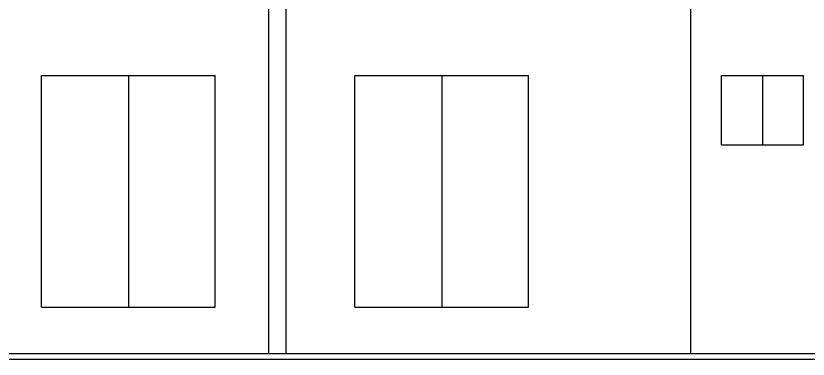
# Model space of a CAD drawing. Extents: x 10 to 180, y 167 to 221.
# Drawn here: x 145.06 to 151.9, y 169.63 to 172.59 of the extents above; entities that cross this region are included whole.
import ezdxf

# ---------------------------------------------------------------- set-up
doc = ezdxf.new("R2010")
doc.units = 0
for name, color, linetype in [('ESQUADRIAS', 1, 'CONTINUOUS'), ('LOU', 7, 'CONTINUOUS'), ('PAREDES', 5, 'CONTINUOUS')]:
    doc.layers.add(name, color=color, linetype=linetype)

msp = doc.modelspace()

# ---------------------------------------------------------------- linework, layer by layer
at = {"layer": 'ESQUADRIAS'}
for p, q in [((145.28345901, 170.07850231), (145.28345901, 172.07850231)), ((145.28345901, 172.07850231), (146.78345901, 172.07850231)), ((146.03345901, 172.07850231), (146.03345901, 170.07850231)), ((146.78345901, 170.07850231), (146.78345901, 172.07850231)), ((147.98989299, 170.07850231), (147.98989299, 172.07850231)), ((147.98989299, 172.07850231), (149.48989299, 172.07850231)), ((148.73989299, 172.07850231), (148.73989299, 170.07850231)), ((149.48989299, 170.07850231), (149.48989299, 172.07850231)), ((151.15562086, 171.47850231), (151.15562086, 172.07850231)), ((151.15562086, 172.07850231), (151.86184265, 172.07850231)), ((151.50873175, 172.07850231), (151.50873175, 171.47850231)), ((151.86184265, 171.47850231), (151.86184265, 172.07850231)), ((151.15562086, 171.47850231), (151.86184265, 171.47850231)), ((145.28345901, 170.07850231), (146.78345901, 170.07850231)), ((147.98989299, 170.07850231), (149.48989299, 170.07850231))]:
    msp.add_line(p, q, dxfattribs=at)
at = {"layer": 'LOU'}
msp.add_line((150.88989299, 169.67850231), (150.88989299, 175.87850231), dxfattribs=at)
at = {"layer": 'PAREDES'}
for p, q in [((147.24614299, 169.67850231), (147.24614299, 175.87850231)), ((147.39614299, 169.67850231), (147.39614299, 175.87850231)), ((117.32114299, 169.67850231), (177.32114299, 169.67850231)), ((117.32114299, 169.62850231), (177.32114299, 169.62850231))]:
    msp.add_line(p, q, dxfattribs=at)

doc.saveas('drawing.dxf')
